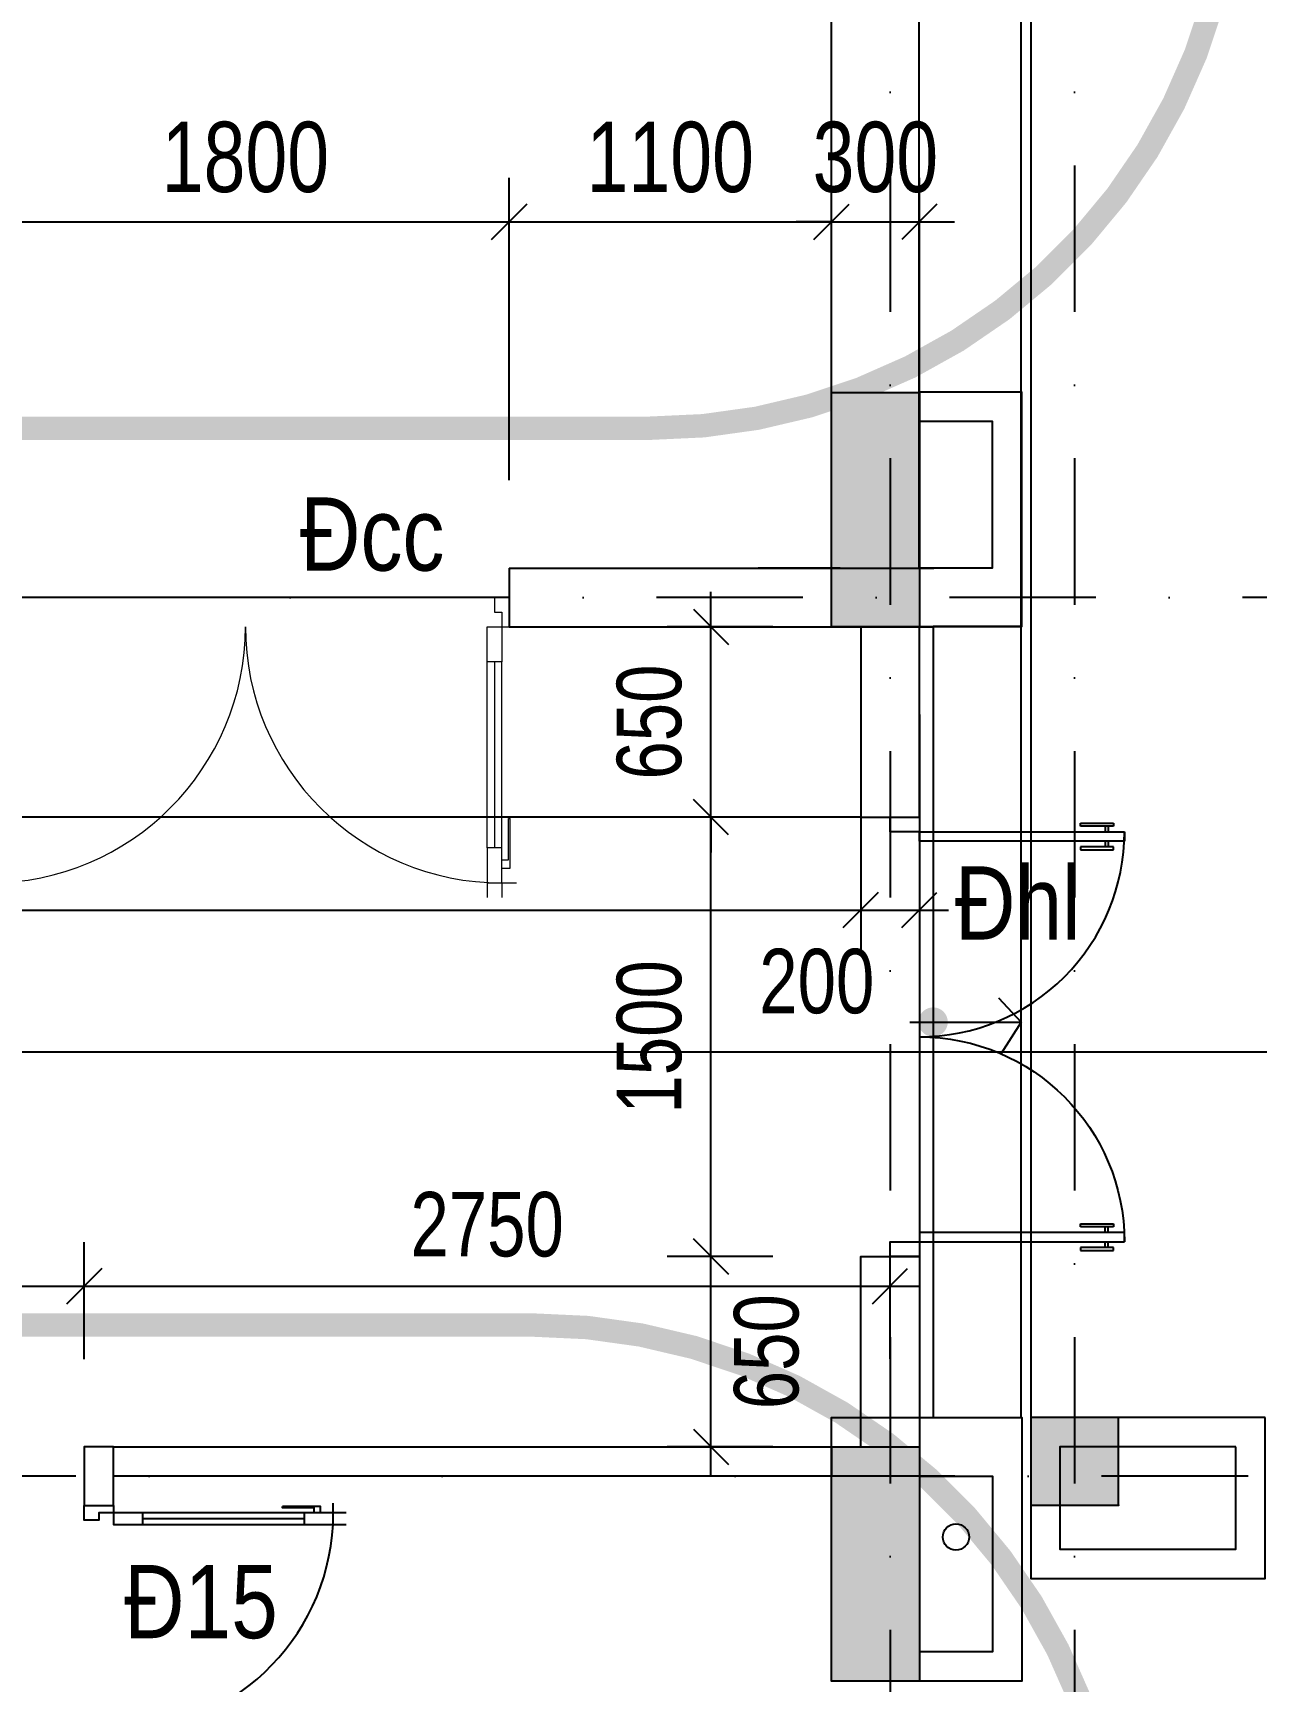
# Model space of a CAD drawing. Header units: millimetres. Extents: x -9574 to 115615, y -25569 to 161230.
# Drawn here: x 62735 to 66909, y 7800 to 13427 of the extents above; entities that cross this region are included whole.
import ezdxf
from ezdxf.enums import TextEntityAlignment as Align

# ---------------------------------------------------------------- set-up
doc = ezdxf.new("R2010")
doc.units = ezdxf.units.MM
doc.linetypes.add('KHOANH CT TM-T2-VS1 2$0$HIDDEN', pattern=[9.525, 6.35, -3.175])
doc.linetypes.add('luoi  H3$0$DASHDOT2', pattern=[0.5, 0.25, -0.125, 0, -0.125])
for name, color, linetype in [('$1$KICHTHUOC', 2, 'Continuous'), ('bao cauthangmoi$0$TENCUA5', 5, 'Continuous'), ('bao cauthangmoi$0$TUONG6', 6, 'Continuous'), ('cot TT T1$0$COT1', 7, 'Continuous'), ('cuahanhlang$0$CUA', 3, 'Continuous'), ('cuahanhlang$0$CUA3', 3, 'Continuous'), ('cuahanhlang$0$KICHTHUOC', 2, 'Continuous'), ('cuahanhlang$0$TUONG6', 6, 'Continuous'), ('cuaTT T1$0$TEXTcuaT1', 2, 'Continuous'), ('DAUCAT$0$GHICHU', 6, 'Continuous'), ('dimTT T1$0$HATCH', 8, 'Continuous'), ('dimTT T1$0$KICHTHUOC', 2, 'Continuous'), ('GAIN TT 1$0$TUONG6', 6, 'Continuous'), ('KHOANH CT TM-T2-VS1 2$0$REC', 40, 'KHOANH CT TM-T2-VS1 2$0$HIDDEN'), ('luoi  H3$0$truc 3', 8, 'Continuous'), ('TT T1$0$CUA3', 3, 'Continuous'), ('TT T1$0$DODOC2', 7, 'Continuous'), ('TT T1$0$HATCH', 8, 'Continuous'), ('TT T1$0$TUONG6', 6, 'Continuous')]:
    doc.layers.add(name, color=color, linetype=linetype)
doc.layers.add('N-CUA', color=4, linetype='Continuous', lineweight=18)
doc.layers.add('NETMANH', color=123, linetype='Continuous', lineweight=13)
doc.styles.add('bao cauthangmoi$0$VNI-Helve-Condense', font='vhelvcn_0.ttf')
doc.styles.add('cuahanhlang$0$VSIMPLEX.SHX', font='VSIMPLEX.SHX', dxfattribs={"width": 0.8})
doc.styles.add('cuaTT T1$0$VNI-Helve-Condense', font='vhelvcn_0.ttf')
doc.styles.add('DAUCAT$0$Tahoma', font='tahoma_1.ttf')
doc.styles.add('dimTT T1$1$VSIMPLEX.SHX', font='VSIMPLEX.SHX', dxfattribs={"width": 0.8})
doc.dimstyles.new('cuahanhlang$0$1-100', dxfattribs={"dimscale": 0, "dimtxt": 220, "dimasz": 120, "dimexe": 150, "dimexo": 300, "dimgap": 100, "dimtad": 1, "dimdec": 0, "dimzin": 0, "dimdsep": 46, "dimtxsty": 'cuahanhlang$0$VSIMPLEX.SHX', "dimblk1": 'cuahanhlang$0$_OBLIQUE', "dimblk2": 'cuahanhlang$0$_OBLIQUE', "dimsah": 1, "dimcen": 0, "dimdle": 100, "dimclrd": 2, "dimclre": 2, "dimclrt": 4, "dimadec": 0, "dimazin": 0, "dimtfac": 1, "dimtdec": 0, "dimtix": 1, "dimtmove": 2, "dimatfit": 3, "dimfxl": 0, "dimtolj": 1, "dimtzin": 0, "dimlwd": -1, "dimlwe": -1, "dimarcsym": 0})
doc.dimstyles.new('dimTT T1$1$1-100', dxfattribs={"dimscale": 0, "dimtxt": 220, "dimasz": 120, "dimexe": 150, "dimexo": 300, "dimgap": 100, "dimtad": 1, "dimdec": 0, "dimzin": 0, "dimdsep": 46, "dimtxsty": 'dimTT T1$1$VSIMPLEX.SHX', "dimblk1": 'dimTT T1$1$_OBLIQUE', "dimblk2": 'dimTT T1$1$_OBLIQUE', "dimsah": 1, "dimcen": 0, "dimdle": 100, "dimclrd": 2, "dimclre": 2, "dimclrt": 4, "dimadec": 0, "dimazin": 0, "dimtfac": 1, "dimtdec": 0, "dimtix": 1, "dimtmove": 2, "dimatfit": 3, "dimfxl": 0, "dimtolj": 1, "dimtzin": 0, "dimlwd": -1, "dimlwe": -1, "dimarcsym": 0})

# ---------------------------------------------------------------- blocks, each defined once
blk = doc.blocks.new('luoi  H3')
at = {"layer": 'luoi  H3$0$truc 3', "linetype": 'luoi  H3$0$DASHDOT2', "ltscale": 2000}
for p, q in [((65660, 23976.2), (65660, -1379.3)), ((66290, 23976.2), (66290, -1379.3)), ((67362.8, 11500), (-994.8, 11500)), ((67881.8, 8500), (5.2, 8500))]:
    blk.add_line(p, q, dxfattribs=at)
blk = doc.blocks.new('TT T1$0$CD-800')
for p, q in [((25, 850), (-8.2, 850)), ((45, 200), (45, 750))]:
    blk.add_line(p, q)
for points in [[(25, 893.3), (25, 850)], [(25, 750), (65, 750), (65, 850), (25, 850), (25, 750)], [(65, 850), (65, 893.3)], [(25, 806.4), (3.4, 806.4), (3.4, 676.6)], [(25, 784.7), (7.7, 784.7), (7.7, 676.6), (3.4, 676.6)], [(25, 763.1), (25, 186.5)], [(65, 200), (65, 776.6)], [(65, 200), (25, 200), (25, 100), (65, 100), (65, 200)]]:
    blk.add_lwpolyline(points)
for points in [[(0, 0), (0, 100), (25, 100), (25, 50), (50, 50), (50, 0)], [(800, 0), (800, 100), (775, 100), (775, 50), (750, 50), (750, 0)]]:
    blk.add_lwpolyline(points, close=True)
at = {"layer": 'TT T1$0$HATCH'}
blk.add_arc((25, 100), 750, 0, 86.9428, dxfattribs=at)
blk = doc.blocks.new('TT T1')
blk.add_line((65727.9, 10050.1), (66107, 10050.1))
blk.add_lwpolyline([(66107, 11400.6), (65807, 11400.6), (65807, 8699.5), (66107, 8700)])
at = {"const_width": 50}
blk.add_lwpolyline([(65782, 10050.1, 1), (65832, 10050.1, 1)], format="xyb", close=True, dxfattribs=at)
at = {"layer": 'TT T1$0$DODOC2', "ltscale": 2}
blk.add_circle((65885, 8291.8), 45, dxfattribs=at)
at = {"layer": 'TT T1$0$TUONG6'}
for p, q in [((65459.9, 11600.2), (65459.9, 19900.4)), ((65759.9, 11600.2), (65759.9, 19900.4))]:
    blk.add_line(p, q, dxfattribs=at)
blk.add_lwpolyline([(66030.5, 10132.3), (66107, 10050.1), (66039, 9943.1)], dxfattribs=at)
for points in [[(66940, 8700), (66140, 8700), (66140, 8150), (66940, 8150)], [(63010, 8599.2), (62910, 8599.2), (62910, 8399.6), (63010, 8399.6)], [(65460, 8600), (65460, 8499.9), (63010, 8499.6), (63010, 8599.8)], [(66840, 8600), (66240, 8600), (66240, 8250), (66840, 8250)]]:
    blk.add_lwpolyline(points, close=True, dxfattribs=at)
at = {"layer": 'TT T1$0$CUA3', "rotation": 270}
blk.add_blockref('TT T1$0$CD-800', (62910, 8399.6), dxfattribs=at)
blk = doc.blocks.new('*U229')
blk.add_line((-7.938, 0), (-1020.003, 0))
at = {"style": 'DAUCAT$0$Tahoma', "flags": 8}
for tag, p in [('VIEWNUMBER-b', (-1027.94, 0)), ('VIEWNUMBER', (0, 0))]:
    blk.add_attdef(tag, text='', height=2.5, dxfattribs=at).set_placement(p, align=Align.BOTTOM_CENTER)
for tag, p in [('SHEETNUMBER-b', (-1027.94, -1.588)), ('SHEETNUMBER', (0, -1.588))]:
    blk.add_attdef(tag, text='', height=2.5, dxfattribs=at).set_placement(p, align=Align.TOP_CENTER)
blk = doc.blocks.new('DAUCAT')
at = {"layer": 'DAUCAT$0$GHICHU', "color": 6, "xscale": 70, "yscale": 70, "zscale": 70}
blk.add_blockref('*U229', (68830.8, 9946.9), dxfattribs=at)
blk = doc.blocks.new('GAIN TT 1')
at = {"layer": 'GAIN TT 1$0$TUONG6'}
for points in [[(65760, 11400.6), (66110, 11400.6), (66110, 12200.6), (65760, 12200.6)], [(65760, 11600.6), (66010, 11600.6), (66010, 12100.6), (65760, 12100.6)], [(65460, 8600), (65460, 8699.5), (66110, 8699.5), (66110, 7799.5), (65760, 7799.5)], [(65760, 8499.5), (66010, 8499.5), (66010, 7899.5), (65760, 7899.5)]]:
    blk.add_lwpolyline(points, dxfattribs=at)
blk = doc.blocks.new('cot TT T1$0$COTRET')
at = {"layer": 'cot TT T1$0$COT1'}
for points in [[(0, -8500), (300, -8500), (300, -7700), (0, -7700)], [(0, -12100), (300, -12100), (300, -11300), (0, -11300)]]:
    blk.add_hatch(color=256, dxfattribs=at).paths.add_polyline_path(points)
for points in [[(0, -8500), (300, -8500), (300, -7700), (0, -7700)], [(0, -12100), (300, -12100), (300, -11300), (0, -11300)]]:
    blk.add_lwpolyline(points, close=True, dxfattribs=at)
at = {"layer": 'cot TT T1$0$COT1', "ltscale": 2}
for p in [(0, -7700), (0, -11300)]:
    blk.add_point(p, dxfattribs=at)
blk = doc.blocks.new('cot TT T1')
at = {"layer": 'cot TT T1$0$COT1'}
blk.add_hatch(color=256, dxfattribs=at).paths.add_polyline_path([(66440, 8700), (66140, 8700), (66140, 8400), (66440, 8400)])
at = {"ltscale": 2}
blk.add_line((66107, 8700), (66107, 23349.4), dxfattribs=at)
blk.add_lwpolyline([(66140, 23349.4), (66140, 8700)], dxfattribs=at)
at = {"layer": 'cot TT T1$0$COT1'}
blk.add_lwpolyline([(66440, 8700), (66140, 8700), (66140, 8400), (66440, 8400)], close=True, dxfattribs=at)
blk.add_lwpolyline([(66440, 8700), (66140, 8700), (66140, 8400), (66440, 8400)], close=True, dxfattribs=at)
blk.add_point((66440, 8400), dxfattribs=at)
at = {"layer": 'cot TT T1$0$COT1', "ltscale": 2, "extrusion": (0, 0, -1), "zscale": -1}
blk.add_blockref('cot TT T1$0$COTRET', (-65760, 19900), dxfattribs=at)
blk = doc.blocks.new('KHOANH CT TM-T2-VS1 2')
at = {"layer": 'KHOANH CT TM-T2-VS1 2$0$REC', "ltscale": 100, "const_width": 80}
for points in [[(62023.5, 21397.2), (64838.1, 21397.2, -0.414214), (66838.1, 19397.2), (66838.1, 14077.6, -0.414214), (64838.1, 12077.6), (62023.5, 12077.6, -0.414214), (60023.5, 14077.6), (60023.5, 19397.2, -0.414214)], [(61627.9, 9015.5), (64442.5, 9015.5, -0.414214), (66442.5, 7015.5), (66442.5, 322.6, -0.414214), (64442.5, -1677.4), (61627.9, -1677.4, -0.414214), (59627.9, 322.6), (59627.9, 7015.5, -0.414214)]]:
    blk.add_lwpolyline(points, format="xyb", close=True, dxfattribs=at)
blk = doc.blocks.new('dimTT T1$1$_OBLIQUE')
at = {"color": 0, "linetype": 'ByBlock'}
blk.add_line((-0.5, -0.5), (0.5, 0.5), dxfattribs=at)
blk = doc.blocks.new('*D2053')
at = {"layer": 'DEFPOINTS', "color": 0, "ltscale": 2}
for p in [(65760, 7800), (66110, 7800), (65760, 7149.3)]:
    blk.add_point(p, dxfattribs=at)
at = {"layer": 'dimTT T1$0$KICHTHUOC', "color": 2, "ltscale": 2}
for p, q in [((65760, 7500), (65760, 6999.3)), ((66110, 7500), (66110, 6999.3)), ((65760, 7149.3), (65640, 7149.3)), ((66110, 7149.3), (65760, 7149.3)), ((66110, 7149.3), (66230, 7149.3))]:
    blk.add_line(p, q, dxfattribs=at)
at = {"layer": 'dimTT T1$0$KICHTHUOC', "color": 2, "ltscale": 2, "xscale": 120, "yscale": 120, "zscale": 120}
blk.add_blockref('dimTT T1$1$_OBLIQUE', (65760, 7149.3), dxfattribs=at)
at = {"layer": 'dimTT T1$0$KICHTHUOC', "color": 2, "ltscale": 2, "xscale": 120, "yscale": 120, "zscale": 120, "rotation": 180}
blk.add_blockref('dimTT T1$1$_OBLIQUE', (66110, 7149.3), dxfattribs=at)
at = {"layer": 'dimTT T1$0$KICHTHUOC', "color": 4, "ltscale": 2, "insert": (65935, 7359.3), "char_height": 220, "attachment_point": 5, "style": 'dimTT T1$1$VSIMPLEX.SHX'}
blk.add_mtext('\\A1;350', dxfattribs=at)
blk = doc.blocks.new('*D2292')
at = {"layer": 'DEFPOINTS', "color": 0}
for p in [(60660, 11400), (65560, 11400), (65560, 10432.4)]:
    blk.add_point(p, dxfattribs=at)
at = {"layer": 'dimTT T1$0$HATCH', "color": 2}
for p, q in [((60660, 11100), (60660, 10282.4)), ((65560, 11100), (65560, 10282.4)), ((60560, 10432.4), (65660, 10432.4))]:
    blk.add_line(p, q, dxfattribs=at)
at = {"layer": 'dimTT T1$0$HATCH', "color": 2, "xscale": 120, "yscale": 120, "zscale": 120}
for p, rotation in [((60660, 10432.4), 179.9999999999995), ((65560, 10432.4), 359.9999999999995)]:
    blk.add_blockref('dimTT T1$1$_OBLIQUE', p, dxfattribs=dict(at, rotation=rotation))
at = {"layer": 'dimTT T1$0$HATCH', "color": 4, "insert": (61450.2, 10652.4), "char_height": 220, "attachment_point": 5, "style": 'dimTT T1$1$VSIMPLEX.SHX'}
blk.add_mtext('\\A1;4900', dxfattribs=at)
blk = doc.blocks.new('*D2293')
at = {"layer": 'DEFPOINTS', "color": 0}
for p in [(65560, 11400), (65760, 11400), (65760, 10432.4)]:
    blk.add_point(p, dxfattribs=at)
at = {"layer": 'dimTT T1$0$HATCH', "color": 2}
for p, q in [((65560, 11100), (65560, 10282.4)), ((65760, 11100), (65760, 10282.4)), ((65460, 10432.4), (65860, 10432.4))]:
    blk.add_line(p, q, dxfattribs=at)
at = {"layer": 'dimTT T1$0$HATCH', "color": 2, "xscale": 120, "yscale": 120, "zscale": 120}
for p, rotation in [((65560, 10432.4), 179.9999999999995), ((65760, 10432.4), 359.9999999999995)]:
    blk.add_blockref('dimTT T1$1$_OBLIQUE', p, dxfattribs=dict(at, rotation=rotation))
at = {"layer": 'dimTT T1$0$HATCH', "color": 4, "insert": (65410, 10188.5), "char_height": 220, "attachment_point": 5, "style": 'dimTT T1$1$VSIMPLEX.SHX'}
blk.add_mtext('\\A1;200', dxfattribs=at)
blk = doc.blocks.new('*D2315')
at = {"layer": 'DEFPOINTS', "color": 0}
for p in [(62910, 9148.3), (60660, 8600), (62910, 8599.2)]:
    blk.add_point(p, dxfattribs=at)
at = {"layer": 'dimTT T1$0$HATCH', "color": 2}
for p, q in [((60660, 8900), (60660, 9298.3)), ((62910, 8899.2), (62910, 9298.3)), ((60560, 9148.3), (63010, 9148.3))]:
    blk.add_line(p, q, dxfattribs=at)
at = {"layer": 'dimTT T1$0$HATCH', "color": 2, "xscale": 120, "yscale": 120, "zscale": 120, "rotation": 180.0000000000007}
blk.add_blockref('dimTT T1$1$_OBLIQUE', (60660, 9148.3), dxfattribs=at)
at = {"layer": 'dimTT T1$0$HATCH', "color": 2, "xscale": 120, "yscale": 120, "zscale": 120}
blk.add_blockref('dimTT T1$1$_OBLIQUE', (62910, 9148.3), dxfattribs=at)
at = {"layer": 'dimTT T1$0$HATCH', "color": 4, "insert": (62112.8, 9358.3), "char_height": 220, "attachment_point": 5, "style": 'dimTT T1$1$VSIMPLEX.SHX'}
blk.add_mtext('\\A1;2250', dxfattribs=at)
blk = doc.blocks.new('*D2316')
at = {"layer": 'DEFPOINTS', "color": 0}
for p in [(65660, 9148.3), (62910, 8599.2), (65660, 8600)]:
    blk.add_point(p, dxfattribs=at)
at = {"layer": 'dimTT T1$0$HATCH', "color": 2}
for p, q in [((62910, 8899.2), (62910, 9298.3)), ((65660, 8900), (65660, 9298.3)), ((62810, 9148.3), (65760, 9148.3))]:
    blk.add_line(p, q, dxfattribs=at)
at = {"layer": 'dimTT T1$0$HATCH', "color": 2, "xscale": 120, "yscale": 120, "zscale": 120, "rotation": 180.0000000000007}
blk.add_blockref('dimTT T1$1$_OBLIQUE', (62910, 9148.3), dxfattribs=at)
at = {"layer": 'dimTT T1$0$HATCH', "color": 2, "xscale": 120, "yscale": 120, "zscale": 120}
blk.add_blockref('dimTT T1$1$_OBLIQUE', (65660, 9148.3), dxfattribs=at)
at = {"layer": 'dimTT T1$0$HATCH', "color": 4, "insert": (64285, 9358.3), "char_height": 220, "attachment_point": 5, "style": 'dimTT T1$1$VSIMPLEX.SHX'}
blk.add_mtext('\\A1;2750', dxfattribs=at)
blk = doc.blocks.new('cuaTT T1')
at = {"layer": 'cuaTT T1$0$TEXTcuaT1', "style": 'cuaTT T1$0$VNI-Helve-Condense'}
blk.add_text('Ñ15', height=250, dxfattribs=at).set_placement((63045.5, 7946.3))
blk = doc.blocks.new('cuahanhlang$0$D1500')
at = {"linetype": 'Continuous'}
for p, q in [((-700, -50), (-700, -82.2)), ((0, -50), (-700, -50)), ((-550.3, -20.4), (-662.5, -20.4)), ((-662.5, -20.4), (-662.5, -30.6)), ((-662.5, -30.6), (-550.3, -30.6)), ((-644.6, -30.6), (-644.6, -50)), ((-634.4, -30.6), (-634.4, -50)), ((-550.3, -30.6), (-550.3, -20.4)), ((-700, -82.2), (0, -82.2)), ((-662.5, -101.5), (-550.3, -101.5)), ((-662.5, -111.8), (-662.5, -101.5)), ((-550.3, -111.8), (-662.5, -111.8)), ((-644.6, -82.2), (-644.6, -101.5)), ((-634.4, -82.2), (-634.4, -101.5)), ((-550.3, -101.5), (-550.3, -111.8)), ((-550.3, -1388.2), (-662.5, -1388.2)), ((-662.5, -1388.2), (-662.5, -1398.5)), ((-662.5, -1398.5), (-550.3, -1398.5)), ((-644.6, -1417.8), (-644.6, -1398.5)), ((-634.4, -1417.8), (-634.4, -1398.5)), ((-550.3, -1398.5), (-550.3, -1388.2)), ((-700, -1417.8), (0, -1417.8)), ((-700, -1450), (-700, -1417.8)), ((0, -1450), (-700, -1450)), ((-644.6, -1469.4), (-644.6, -1450)), ((-634.4, -1469.4), (-634.4, -1450)), ((-662.5, -1469.4), (-550.3, -1469.4)), ((-662.5, -1479.6), (-662.5, -1469.4)), ((-550.3, -1479.6), (-662.5, -1479.6)), ((-550.3, -1469.4), (-550.3, -1479.6))]:
    blk.add_line(p, q, dxfattribs=at)
at = {"color": 4, "linetype": 'Continuous'}
for p, q in [((0, -82.2), (0, -50)), ((0, -1417.8), (0, -1450))]:
    blk.add_line(p, q, dxfattribs=at)
at = {"ltscale": 2}
for points in [[(0, -50), (100, -50), (100, 0), (0, 0)], [(0, -1500), (100, -1500), (100, -1450), (0, -1450)]]:
    blk.add_lwpolyline(points, close=True, dxfattribs=at)
at = {"linetype": 'Continuous', "extrusion": (0, 0, -1)}
blk.add_ellipse((0, -50), major_axis=(495, 495), ratio=1, start_param=2.356194, end_param=3.926991, dxfattribs=at)
at = {"linetype": 'Continuous'}
blk.add_ellipse((0, -1450), major_axis=(-495, 495), ratio=1, start_param=-0.785398, end_param=0.785398, dxfattribs=at)
blk = doc.blocks.new('cuahanhlang$0$_OBLIQUE')
at = {"color": 0, "linetype": 'ByBlock'}
blk.add_line((-0.5, -0.5), (0.5, 0.5), dxfattribs=at)
blk = doc.blocks.new('*D248')
at = {"layer": 'cuahanhlang$0$KICHTHUOC', "color": 2}
for p, q in [((65048.9, 11400), (65048.9, 11520)), ((65260, 11400), (64898.9, 11400)), ((65048.9, 10750.1), (65048.9, 11400)), ((65260, 10750.1), (64898.9, 10750.1)), ((65048.9, 10750.1), (65048.9, 10630.1))]:
    blk.add_line(p, q, dxfattribs=at)
at = {"layer": 'DEFPOINTS', "color": 0}
for p in [(65048.9, 11400), (65560, 11400), (65560, 10750.1)]:
    blk.add_point(p, dxfattribs=at)
at = {"layer": 'cuahanhlang$0$KICHTHUOC', "color": 2, "xscale": 120, "yscale": 120, "zscale": 120}
for p, rotation in [((65048.9, 11400), 270), ((65048.9, 10750.1), 90)]:
    blk.add_blockref('cuahanhlang$0$_OBLIQUE', p, dxfattribs=dict(at, rotation=rotation))
at = {"layer": 'cuahanhlang$0$KICHTHUOC', "color": 4, "insert": (64838.9, 11075), "char_height": 220, "attachment_point": 5, "rotation": 90, "style": 'cuahanhlang$0$VSIMPLEX.SHX'}
blk.add_mtext('\\A1;650', dxfattribs=at)
blk = doc.blocks.new('*D249')
at = {"layer": 'cuahanhlang$0$KICHTHUOC', "color": 2}
for p, q in [((65048.9, 9150.1), (65048.9, 10850.1)), ((65260, 10750.1), (64898.9, 10750.1)), ((65260, 9250.1), (64898.9, 9250.1))]:
    blk.add_line(p, q, dxfattribs=at)
at = {"layer": 'DEFPOINTS', "color": 0}
for p in [(65048.9, 10750.1), (65560, 10750.1), (65560, 9250.1)]:
    blk.add_point(p, dxfattribs=at)
at = {"layer": 'cuahanhlang$0$KICHTHUOC', "color": 2, "xscale": 120, "yscale": 120, "zscale": 120}
for p, rotation in [((65048.9, 10750.1), 90), ((65048.9, 9250.1), 270)]:
    blk.add_blockref('cuahanhlang$0$_OBLIQUE', p, dxfattribs=dict(at, rotation=rotation))
at = {"layer": 'cuahanhlang$0$KICHTHUOC', "color": 4, "insert": (64838.9, 10000.1), "char_height": 220, "attachment_point": 5, "rotation": 90, "style": 'cuahanhlang$0$VSIMPLEX.SHX'}
blk.add_mtext('\\A1;1500', dxfattribs=at)
blk = doc.blocks.new('*D250')
at = {"layer": 'cuahanhlang$0$KICHTHUOC', "color": 2}
for p, q in [((65048.9, 8500.2), (65048.9, 9350.1)), ((65260, 9250.1), (64898.9, 9250.1)), ((65260, 8600.2), (64898.9, 8600.2))]:
    blk.add_line(p, q, dxfattribs=at)
at = {"layer": 'DEFPOINTS', "color": 0}
for p in [(65048.9, 9250.1), (65560, 9250.1), (65560, 8600.2)]:
    blk.add_point(p, dxfattribs=at)
at = {"layer": 'cuahanhlang$0$KICHTHUOC', "color": 2, "xscale": 120, "yscale": 120, "zscale": 120}
for p, rotation in [((65048.9, 9250.1), 90), ((65048.9, 8600.2), 270)]:
    blk.add_blockref('cuahanhlang$0$_OBLIQUE', p, dxfattribs=dict(at, rotation=rotation))
at = {"layer": 'cuahanhlang$0$KICHTHUOC', "color": 4, "insert": (65238.9, 8925.1), "char_height": 220, "attachment_point": 5, "rotation": 90, "style": 'cuahanhlang$0$VSIMPLEX.SHX'}
blk.add_mtext('\\A1;650', dxfattribs=at)
blk = doc.blocks.new('cd-1800')
for p, q in [((-975, -25), (-975, 25)), ((-975, -25), (-1025, -25)), ((-924.1, -25), (-895.9, -25)), ((-220, -50), (-855, -50)), ((-975, -75), (-1025, -75)), ((-855, -75), (-220, -75)), ((-975, -1725), (-1025, -1725)), ((-855, -1725), (-220, -1725)), ((-975, -1775), (-1025, -1775)), ((-975, -1775), (-975, -1825)), ((-924.1, -1775), (-895.9, -1775)), ((-220, -1750), (-855, -1750))]:
    blk.add_line(p, q)
for points in [[(-924.1, -25), (-924.1, 3.3), (-754.5, 3.3)], [(-895.9, -25), (-895.9, -2.4), (-754.5, -2.4), (-754.5, 3.3)], [(-855, -25), (-855, -75), (-975, -75), (-975, -25), (-855, -25)], [(-877.9, -25), (-220, -25)], [(-220, -25), (-220, -75), (-100, -75), (-100, -25), (-220, -25)], [(-855, -1775), (-855, -1725), (-975, -1725), (-975, -1775), (-855, -1775)], [(-220, -1775), (-220, -1725), (-100, -1725), (-100, -1775), (-220, -1775)], [(-924.1, -1775), (-924.1, -1803.3), (-754.5, -1803.3)], [(-895.9, -1775), (-895.9, -1797.6), (-754.5, -1797.6), (-754.5, -1803.3)], [(-877.9, -1775), (-220, -1775)]]:
    blk.add_lwpolyline(points)
for points in [[(0, -50), (-50, -50), (-50, -25), (-100, -25), (-100, 0), (0, 0)], [(0, -1750), (-50, -1750), (-50, -1775), (-100, -1775), (-100, -1800), (0, -1800)]]:
    blk.add_lwpolyline(points, close=True)
at = {"layer": 'NETMANH'}
for centre, start, end in [((-100, -25), 180, 270), ((-100, -1775), 90, 180)]:
    blk.add_arc(centre, 875, start, end, dxfattribs=at)
blk = doc.blocks.new('*D281')
at = {"layer": 'DEFPOINTS', "color": 0, "ltscale": 2}
for p in [(64360, 12782.4), (62560, 11600), (64360, 11600)]:
    blk.add_point(p, dxfattribs=at)
at = {"layer": 'dimTT T1$0$KICHTHUOC', "color": 2, "ltscale": 2}
for p, q in [((62560, 11900), (62560, 12932.4)), ((64360, 11900), (64360, 12932.4)), ((62460, 12782.4), (64460, 12782.4))]:
    blk.add_line(p, q, dxfattribs=at)
at = {"layer": 'dimTT T1$0$KICHTHUOC', "color": 2, "ltscale": 2, "xscale": 120, "yscale": 120, "zscale": 120, "rotation": 180}
blk.add_blockref('dimTT T1$1$_OBLIQUE', (62560, 12782.4), dxfattribs=at)
at = {"layer": 'dimTT T1$0$KICHTHUOC', "color": 2, "ltscale": 2, "xscale": 120, "yscale": 120, "zscale": 120}
blk.add_blockref('dimTT T1$1$_OBLIQUE', (64360, 12782.4), dxfattribs=at)
at = {"layer": 'dimTT T1$0$KICHTHUOC', "color": 4, "ltscale": 2, "insert": (63460, 13002.4), "char_height": 240, "attachment_point": 5, "style": 'dimTT T1$1$VSIMPLEX.SHX'}
blk.add_mtext('\\A1;1800', dxfattribs=at)
blk = doc.blocks.new('*D282')
at = {"layer": 'DEFPOINTS', "color": 0, "ltscale": 2}
for p in [(65460, 12782.4), (65460, 11800), (64360, 11600)]:
    blk.add_point(p, dxfattribs=at)
at = {"layer": 'dimTT T1$0$KICHTHUOC', "color": 2, "ltscale": 2}
for p, q in [((64360, 11900), (64360, 12932.4)), ((65460, 12100), (65460, 12932.4)), ((64260, 12782.4), (65560, 12782.4))]:
    blk.add_line(p, q, dxfattribs=at)
at = {"layer": 'dimTT T1$0$KICHTHUOC', "color": 2, "ltscale": 2, "xscale": 120, "yscale": 120, "zscale": 120, "rotation": 180}
blk.add_blockref('dimTT T1$1$_OBLIQUE', (64360, 12782.4), dxfattribs=at)
at = {"layer": 'dimTT T1$0$KICHTHUOC', "color": 2, "ltscale": 2, "xscale": 120, "yscale": 120, "zscale": 120}
blk.add_blockref('dimTT T1$1$_OBLIQUE', (65460, 12782.4), dxfattribs=at)
at = {"layer": 'dimTT T1$0$KICHTHUOC', "color": 4, "ltscale": 2, "insert": (64910, 13002.4), "char_height": 240, "attachment_point": 5, "style": 'dimTT T1$1$VSIMPLEX.SHX'}
blk.add_mtext('\\A1;1100', dxfattribs=at)
blk = doc.blocks.new('*D283')
at = {"layer": 'DEFPOINTS', "color": 0, "ltscale": 2}
for p in [(65760, 12782.4), (65460, 11800), (65760, 11800)]:
    blk.add_point(p, dxfattribs=at)
at = {"layer": 'dimTT T1$0$KICHTHUOC', "color": 2, "ltscale": 2}
for p, q in [((65460, 12100), (65460, 12932.4)), ((65760, 12100), (65760, 12932.4)), ((65460, 12782.4), (65340, 12782.4)), ((65460, 12782.4), (65760, 12782.4)), ((65760, 12782.4), (65880, 12782.4))]:
    blk.add_line(p, q, dxfattribs=at)
at = {"layer": 'dimTT T1$0$KICHTHUOC', "color": 2, "ltscale": 2, "xscale": 120, "yscale": 120, "zscale": 120}
blk.add_blockref('dimTT T1$1$_OBLIQUE', (65460, 12782.4), dxfattribs=at)
at = {"layer": 'dimTT T1$0$KICHTHUOC', "color": 2, "ltscale": 2, "xscale": 120, "yscale": 120, "zscale": 120, "rotation": 180}
blk.add_blockref('dimTT T1$1$_OBLIQUE', (65760, 12782.4), dxfattribs=at)
at = {"layer": 'dimTT T1$0$KICHTHUOC', "color": 4, "ltscale": 2, "insert": (65610, 13002.4), "char_height": 240, "attachment_point": 5, "style": 'dimTT T1$1$VSIMPLEX.SHX'}
blk.add_mtext('\\A1;300', dxfattribs=at)
blk = doc.blocks.new('dimTT T1')
at = {"layer": 'dimTT T1$0$HATCH'}
for base, p1, p2, picture, middle in [((65560, 10432.4), (60660, 11400), (65560, 11400), '*D2292', (61450.2, 10652.4)), ((65760, 10432.4), (65560, 11400), (65760, 11400), '*D2293', (65410, 10188.5)), ((62910, 9148.3), (60660, 8600), (62910, 8599.2), '*D2315', (62112.8, 9358.3))]:
    dim = blk.add_linear_dim(base=base, p1=p1, p2=p2, angle=180, dimstyle='dimTT T1$1$1-100', override={"dimscale": 1}, dxfattribs=at)
    dim.commit()
    dim.dimension.update_dxf_attribs({"geometry": picture, "text_midpoint": middle, "dimtype": 160})
dim = blk.add_linear_dim(base=(65660, 9148.3), p1=(62910, 8599.2), p2=(65660, 8600), angle=180, dimstyle='dimTT T1$1$1-100', override={"dimscale": 1}, dxfattribs=at)
dim.commit()
dim.dimension.update_dxf_attribs({"geometry": '*D2316', "text_midpoint": (64285, 9358.3)})
at = {"layer": 'dimTT T1$0$KICHTHUOC', "ltscale": 2}
dim = blk.add_linear_dim(base=(65760, 7149.3), p1=(66110, 7800), p2=(65760, 7800), dimstyle='dimTT T1$1$1-100', override={"dimscale": 1}, dxfattribs=at)
dim.commit()
dim.dimension.update_dxf_attribs({"geometry": '*D2053', "text_midpoint": (65935, 7359.3)})
blk = doc.blocks.new('cuahanhlang')
at = {"layer": 'cuahanhlang$0$CUA'}
blk.add_line((65760, 10750.1), (65760, 9250.1), dxfattribs=at)
at = {"layer": 'cuahanhlang$0$TUONG6'}
for points in [[(65560, 10750.1), (65760, 10750.1), (65760, 11400), (65560, 11400)], [(65760, 8599.5), (65560, 8599.5), (65560, 9250.1), (65760, 9250.1)]]:
    blk.add_lwpolyline(points, close=True, dxfattribs=at)
at = {"layer": 'cuahanhlang$0$CUA3', "xscale": -1}
blk.add_blockref('cuahanhlang$0$D1500', (65760, 10750.1), dxfattribs=at)
at = {"layer": 'cuahanhlang$0$KICHTHUOC'}
for base, p1, p2, picture, middle in [((65048.9, 11400), (65560, 10750.1), (65560, 11400), '*D248', (64838.9, 11075)), ((65048.9, 10750.1), (65560, 9250.1), (65560, 10750.1), '*D249', (64838.9, 10000.1))]:
    dim = blk.add_linear_dim(base=base, p1=p1, p2=p2, angle=270, dimstyle='cuahanhlang$0$1-100', override={"dimscale": 1}, dxfattribs=at)
    dim.commit()
    dim.dimension.update_dxf_attribs({"geometry": picture, "text_midpoint": middle})
dim = blk.add_linear_dim(base=(65048.9, 9250.1), p1=(65560, 8600.2), p2=(65560, 9250.1), angle=270, dimstyle='cuahanhlang$0$1-100', override={"dimscale": 1}, dxfattribs=at)
dim.commit()
dim.dimension.update_dxf_attribs({"geometry": '*D250', "text_midpoint": (65238.9, 8925.1), "dimtype": 128})
blk = doc.blocks.new('bao cauthangmoi')
blk.add_line((64360, 11500), (62560, 11500))
at = {"layer": 'bao cauthangmoi$0$TUONG6'}
for p, q in [((64360, 11600), (65810, 11600)), ((64360, 11600), (64360, 11400)), ((65489.9, 11600), (65210, 11600)), ((64360, 11400), (65810, 11400)), ((65210, 11400), (65489.9, 11400))]:
    blk.add_line(p, q, dxfattribs=at)
at = {"layer": 'N-CUA', "rotation": 90}
blk.add_blockref('cd-1800', (62560, 11500), dxfattribs=at)
at = {"layer": 'bao cauthangmoi$0$TENCUA5', "style": 'bao cauthangmoi$0$VNI-Helve-Condense'}
for s, p in [('Ñcc', (63646.1, 11591.4)), ('Ñhl', (65881.4, 10331.8))]:
    blk.add_text(s, height=250, dxfattribs=at).set_placement(p)
at = {"layer": 'dimTT T1$0$KICHTHUOC', "ltscale": 2}
for base, p1, p2, picture, middle in [((64360, 12782.4), (62560, 11600), (64360, 11600), '*D281', (63460, 13002.4)), ((65460, 12782.4), (64360, 11600), (65460, 11800), '*D282', (64910, 13002.4)), ((65760, 12782.4), (65460, 11800), (65760, 11800), '*D283', (65610, 13002.4))]:
    dim = blk.add_linear_dim(base=base, p1=p1, p2=p2, angle=180, dimstyle='dimTT T1$1$1-100', override={"dimscale": 1}, dxfattribs=at)
    dim.commit()
    dim.dimension.update_dxf_attribs({"geometry": picture, "text_midpoint": middle})

msp = doc.modelspace()

# ---------------------------------------------------------------- linework, layer by layer
msp.add_line((65560, 10750.1), (58887, 10750.1))

# ---------------------------------------------------------------- block references
at = {"layer": '$1$KICHTHUOC', "ltscale": 2}
msp.add_blockref('DAUCAT', (0, 0), dxfattribs=at)
for name, p in [('TT T1', (0, 0)), ('cot TT T1', (0, 0)), ('luoi  H3', (0, 0)), ('KHOANH CT TM-T2-VS1 2', (0, 0)), ('dimTT T1', (0, 0)), ('GAIN TT 1', (0, 0)), ('cuaTT T1', (0, 0)), ('bao cauthangmoi', (0, 0)), ('cuahanhlang', (0, -0.6))]:
    msp.add_blockref(name, p)

doc.saveas('drawing.dxf')
